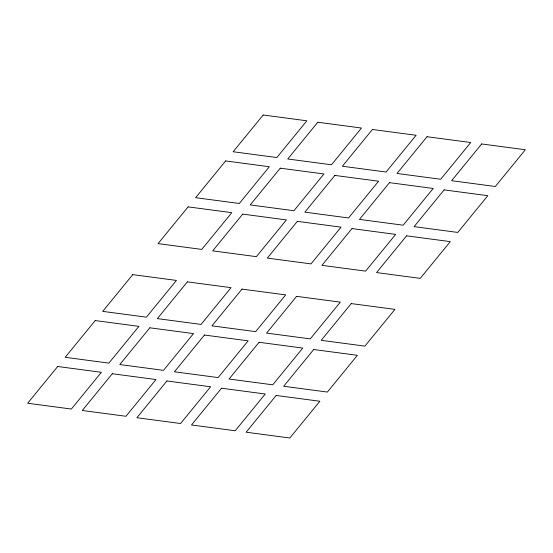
<?xml version="1.0" encoding="UTF-8"?>
<svg xmlns="http://www.w3.org/2000/svg" width="553" height="553" viewBox="0 0 553 553"><rect width="100%" height="100%" fill="white"/><g stroke="black" fill="none" stroke-linecap="round" stroke-linejoin="round"><path stroke-width="0.83" d="M57.678 366.501L27.65 403.248L71.351 409.04L101.372 372.293L57.678 366.501M95.206 320.567L65.185 357.314L108.879 363.107L138.907 326.36L95.206 320.567M132.741 274.634L102.713 311.38L146.414 317.166L176.435 280.419L132.741 274.634M188.103 206.877L158.075 243.624L201.769 249.417L231.797 212.67L188.103 206.877M225.631 160.937L195.61 197.691L239.304 203.476L269.332 166.73L225.631 160.937M263.166 115.003L233.138 151.75L276.839 157.543L306.86 120.796L263.166 115.003M112.3 373.738L82.273 410.485L125.966 416.278L155.994 379.531L112.3 373.738M149.828 327.805L119.807 364.551L163.501 370.344L193.529 333.597L149.828 327.805M187.363 281.871L157.335 318.618L201.036 324.411L231.057 287.657L187.363 281.871M242.726 214.115L212.698 250.862L256.392 256.654L286.419 219.907L242.726 214.115M280.253 168.181L250.226 204.928L293.926 210.721L323.954 173.967L280.253 168.181M317.788 122.241L287.76 158.994L331.461 164.78L361.482 128.033L317.788 122.241M166.923 380.976L136.895 417.729L180.589 423.515L210.617 386.768L166.923 380.976M204.451 335.042L174.423 371.789L218.124 377.581L248.152 340.835L204.451 335.042M241.986 289.108L211.958 325.855L255.659 331.648L285.68 294.901L241.986 289.108M297.341 221.352L267.32 258.099L311.014 263.892L341.042 227.145L297.341 221.352M334.876 175.419L304.848 212.165L348.549 217.958L378.577 181.211L334.876 175.419M372.411 129.485L342.383 166.232L386.077 172.024L416.105 135.271L372.411 129.485M221.539 388.22L191.518 424.967L235.212 430.759L265.24 394.006L221.539 388.22M259.074 342.279L229.046 379.033L272.747 384.819L302.774 348.072L259.074 342.279M296.608 296.346L266.581 333.093L310.274 338.885L340.302 302.138L296.608 296.346M351.964 228.589L321.943 265.343L365.637 271.129L395.665 234.382L351.964 228.589M389.499 182.656L359.471 219.403L403.172 225.195L433.193 188.449L389.499 182.656M427.034 136.722L397.006 173.469L440.7 179.262L470.727 142.515L427.034 136.722M276.161 395.457L246.14 432.204L289.834 437.997L319.862 401.25L276.161 395.457M313.696 349.524L283.668 386.27L327.369 392.063L357.39 355.309L313.696 349.524M351.231 303.583L321.203 340.33L364.897 346.123L394.925 309.376L351.231 303.583M406.586 235.834L376.565 272.581L420.259 278.366L450.287 241.62L406.586 235.834M444.121 189.893L414.093 226.64L457.794 232.433L487.815 195.686L444.121 189.893M481.649 143.96L451.628 180.707L495.322 186.499L525.35 149.752L481.649 143.96"/></g></svg>
